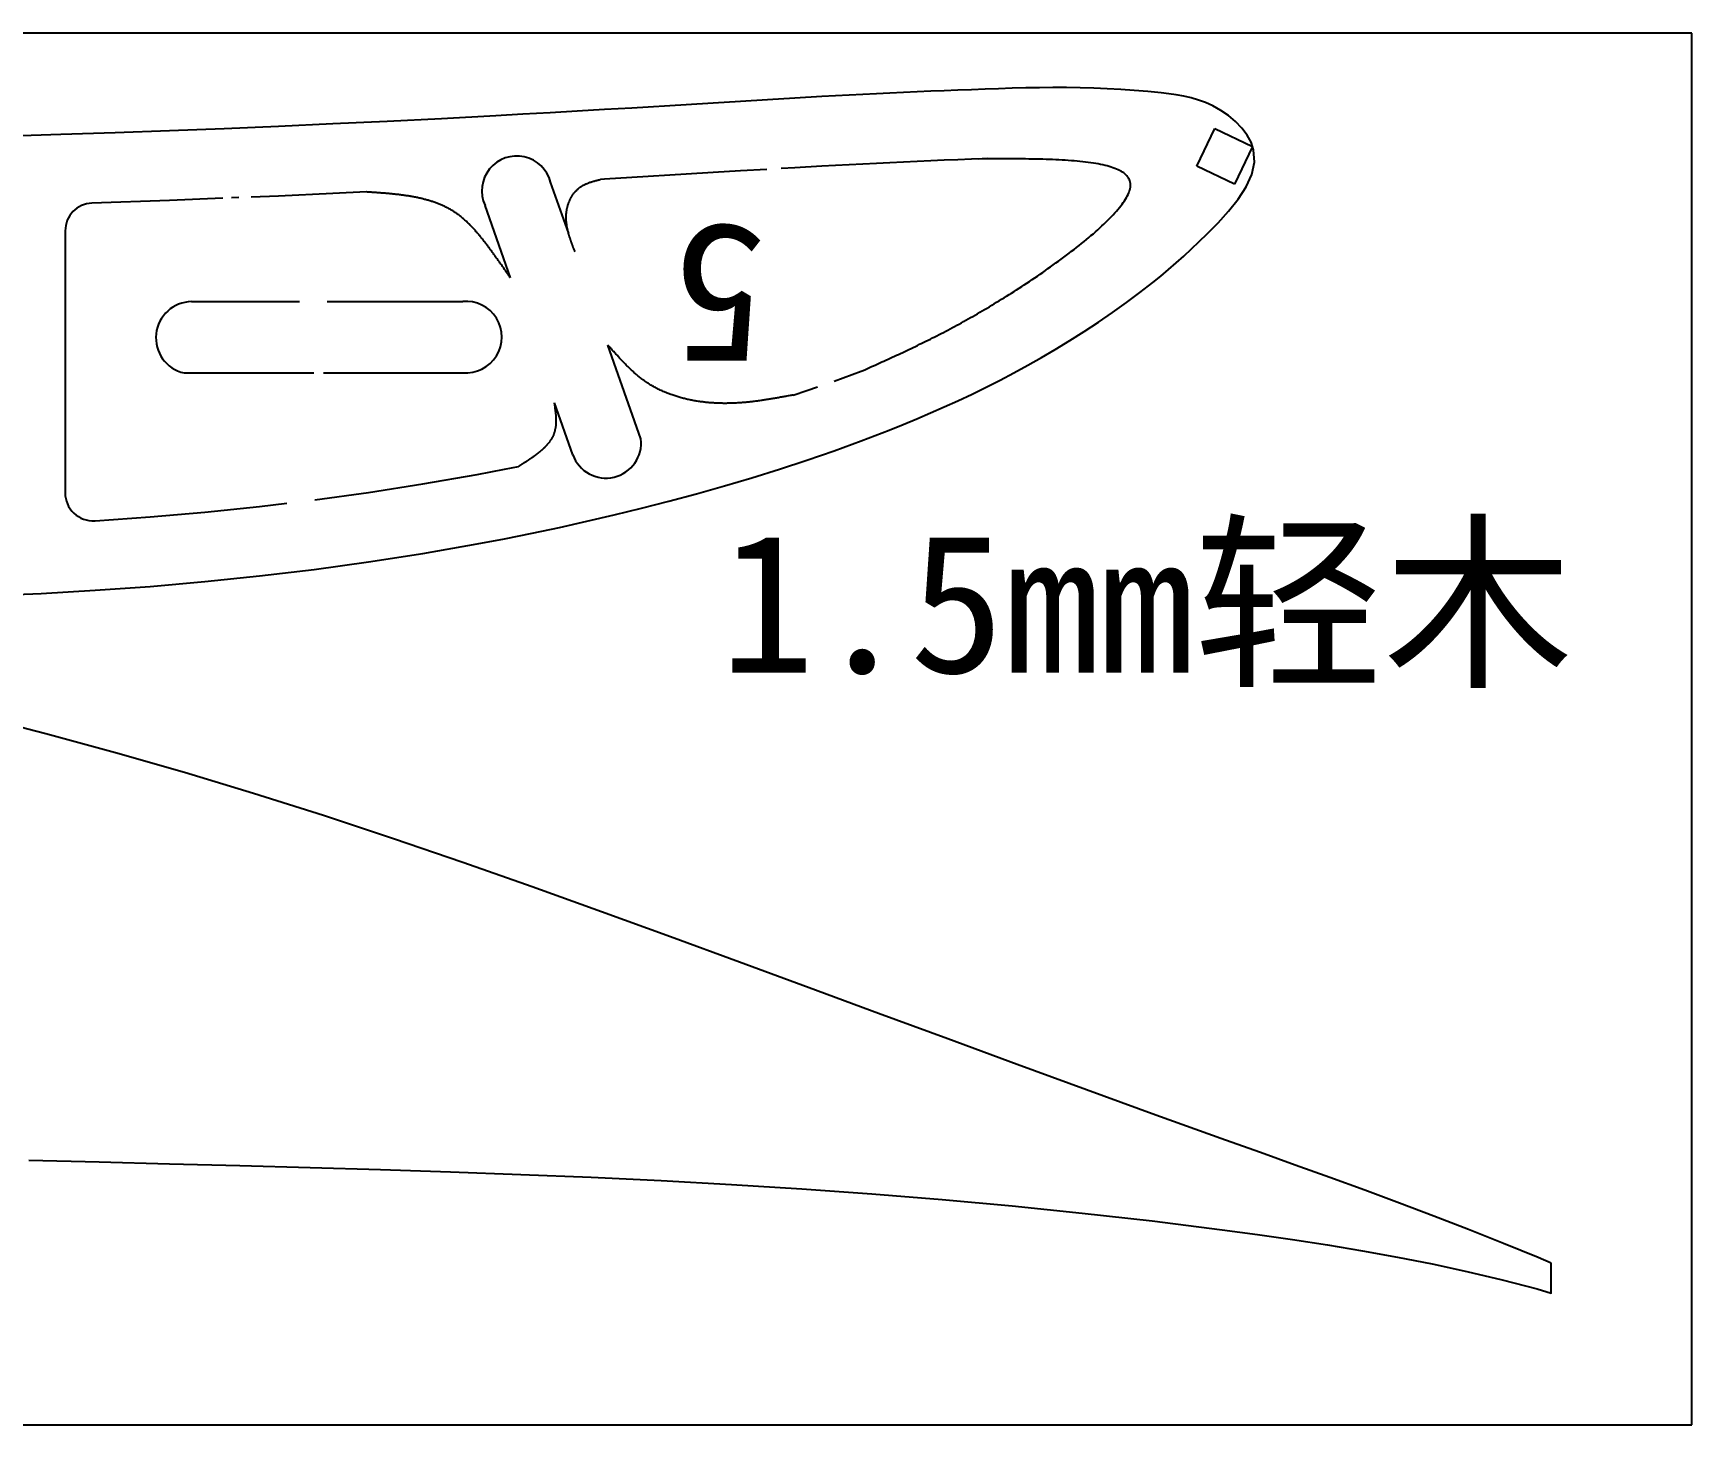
# Model space of a CAD drawing. Header units: millimetres. Extents: x -11497 to 404, y -3854 to 414.
# Drawn here: x -1597 to -1477.8, y -127 to -27 of the extents above; entities that cross this region are included whole.
import ezdxf

# ---------------------------------------------------------------- set-up
doc = ezdxf.new("R2010")
doc.units = ezdxf.units.MM
doc.layers.add('7', color=1, linetype='Continuous')
doc.styles.get("Standard").update_dxf_attribs({"font": 'arial.ttf'})
doc.styles.add('样式_4', font='txt', dxfattribs={"height": 10})

msp = doc.modelspace()

# ---------------------------------------------------------------- linework, layer by layer
at = {"color": 7}
for p, q in [((-1477.7821, -26.9943), (-2477.752, -26.9943)), ((-1477.7821, -126.9943), (-1477.7821, -26.9943)), ((-1513.3489, -36.5509), (-1512.054, -33.8447)), ((-1512.054, -33.8447), (-1509.3478, -35.1396)), ((-1509.3478, -35.1396), (-1510.6427, -37.8458)), ((-1510.6427, -37.8458), (-1513.3489, -36.5509)), ((-1558.4824, -41.4009), (-1559.7813, -37.7121)), ((-1562.6626, -44.5695), (-1564.493, -39.3712)), ((-1585.5735, -46.2869), (-1577.8193, -46.2813)), ((-1575.8355, -46.2798), (-1566.0975, -46.2727)), ((-1553.2931, -56.1382), (-1555.6615, -49.412)), ((-1586.1172, -51.4075), (-1576.7913, -51.4007)), ((-1576.1055, -51.4002), (-1566.0937, -51.3929)), ((-1558.1822, -57.2936), (-1559.5018, -53.5461)), ((-2477.7821, -126.9943), (-1477.7821, -126.9943))]:
    msp.add_line(p, q, dxfattribs=at)
for points in [[(-1537.4634, -51.2885, 0), (-1537.3134, -51.2225, 0), (-1537.1634, -51.1555, 0), (-1537.0134, -51.0895, 0), (-1536.8734, -51.0225, 0), (-1536.7234, -50.9565, 0), (-1536.5734, -50.8895, 0), (-1536.4234, -50.8225, 0), (-1536.2734, -50.7555, 0), (-1536.1334, -50.6885, 0), (-1535.9834, -50.6215, 0), (-1535.8334, -50.5535, 0), (-1535.6834, -50.4855, 0), (-1535.5334, -50.4175, 0), (-1535.3834, -50.3495, 0), (-1535.2334, -50.2815, 0), (-1535.0834, -50.2125, 0), (-1534.9334, -50.1425, 0), (-1534.7834, -50.0735, 0), (-1534.6334, -50.0035, 0), (-1534.4834, -49.9325, 0), (-1534.3334, -49.8615, 0), (-1534.1834, -49.7905, 0), (-1534.0334, -49.7185, 0), (-1533.8834, -49.6465, 0), (-1533.7334, -49.5745, 0), (-1533.5734, -49.5005, 0), (-1533.4234, -49.4275, 0), (-1533.2734, -49.3525, 0), (-1533.1134, -49.2775, 0), (-1532.9634, -49.2025, 0), (-1532.8134, -49.1255, 0), (-1532.6534, -49.0495, 0), (-1532.4934, -48.9715, 0), (-1532.3434, -48.8935, 0), (-1532.1834, -48.8145, 0), (-1532.0334, -48.7345, 0), (-1531.8734, -48.6545, 0), (-1531.7134, -48.5735, 0), (-1531.5534, -48.4915, 0), (-1531.3934, -48.4085, 0), (-1531.2334, -48.3245, 0), (-1531.0734, -48.2395, 0), (-1530.9134, -48.1545, 0), (-1530.7534, -48.0685, 0), (-1530.5934, -47.9805, 0), (-1530.4334, -47.8925, 0), (-1530.2634, -47.8035, 0), (-1530.1034, -47.7135, 0), (-1529.9434, -47.6225, 0), (-1529.7734, -47.5295, 0), (-1529.6134, -47.4365, 0), (-1529.4434, -47.3425, 0), (-1529.2734, -47.2465, 0), (-1529.1034, -47.1505, 0), (-1528.9334, -47.0525, 0), (-1528.7634, -46.9535, 0), (-1528.5934, -46.8535, 0), (-1528.4234, -46.7525, 0), (-1528.2534, -46.6495, 0), (-1528.0834, -46.5465, 0), (-1527.9034, -46.4415, 0), (-1527.7334, -46.3345, 0), (-1527.5534, -46.2275, 0), (-1527.3834, -46.1185, 0), (-1527.2034, -46.0085, 0), (-1527.0234, -45.8965, 0), (-1526.8434, -45.7835, 0), (-1526.6634, -45.6695, 0), (-1526.4834, -45.5535, 0), (-1526.3034, -45.4365, 0), (-1526.1134, -45.3175, 0), (-1525.9334, -45.1965, 0), (-1525.7534, -45.0755, 0), (-1525.5634, -44.9515, 0), (-1525.3734, -44.8265, 0), (-1525.1834, -44.7005, 0), (-1524.9934, -44.5725, 0), (-1524.8034, -44.4435, 0), (-1524.6134, -44.3125, 0), (-1524.4234, -44.1805, 0), (-1524.2334, -44.0475, 0), (-1524.0434, -43.9135, 0), (-1523.8534, -43.7775, 0), (-1523.6634, -43.6415, 0), (-1523.4734, -43.5045, 0), (-1523.2834, -43.3665, 0), (-1523.0934, -43.2285, 0), (-1522.9034, -43.0895, 0), (-1522.7134, -42.9495, 0), (-1522.5334, -42.8095, 0), (-1522.3534, -42.6695, 0), (-1522.1634, -42.5285, 0), (-1521.9834, -42.3875, 0), (-1521.8034, -42.2465, 0), (-1521.6334, -42.1065, 0), (-1521.4534, -41.9655, 0), (-1521.2834, -41.8245, 0), (-1521.1134, -41.6835, 0), (-1520.9534, -41.5435, 0), (-1520.7834, -41.4035, 0), (-1520.6234, -41.2645, 0), (-1520.4734, -41.1255, 0), (-1520.3134, -40.9875, 0), (-1520.1634, -40.8495, 0), (-1520.0234, -40.7125, 0), (-1519.8834, -40.5765, 0), (-1519.7434, -40.4415, 0), (-1519.6134, -40.3085, 0), (-1519.4834, -40.1755, 0), (-1519.3534, -40.0435, 0), (-1519.2334, -39.9135, 0), (-1519.1234, -39.7845, 0), (-1519.0134, -39.6565, 0), (-1518.9134, -39.5305, 0), (-1518.8134, -39.4065, 0), (-1518.7234, -39.2835, 0), (-1518.6334, -39.1625, 0), (-1518.5534, -39.0435, 0), (-1518.4834, -38.9265, 0), (-1518.4134, -38.8115, 0), (-1518.3534, -38.6985, 0), (-1518.2934, -38.5875, 0), (-1518.2434, -38.4785, 0), (-1518.2034, -38.3725, 0), (-1518.1734, -38.2685, 0), (-1518.1434, -38.1675, 0), (-1518.1234, -38.0685, 0), (-1518.1134, -37.9725, 0), (-1518.1134, -37.8785, 0), (-1518.1234, -37.7885, 0), (-1518.1334, -37.7005, 0), (-1518.1534, -37.6165, 0), (-1518.1834, -37.5345, 0), (-1518.2234, -37.4555, 0), (-1518.2634, -37.3785, 0), (-1518.3234, -37.3055, 0), (-1518.3834, -37.2345, 0), (-1518.4434, -37.1665, 0), (-1518.5234, -37.1005, 0), (-1518.6034, -37.0375, 0), (-1518.6934, -36.9765, 0), (-1518.7934, -36.9185, 0), (-1518.8934, -36.8625, 0), (-1519.0034, -36.8095, 0), (-1519.1234, -36.7585, 0), (-1519.2434, -36.7095, 0), (-1519.3734, -36.6625, 0), (-1519.5034, -36.6185, 0), (-1519.6434, -36.5755, 0), (-1519.7934, -36.5355, 0), (-1519.9434, -36.4965, 0), (-1520.1034, -36.4605, 0), (-1520.2634, -36.4255, 0), (-1520.4334, -36.3925, 0), (-1520.6034, -36.3615, 0), (-1520.7834, -36.3325, 0), (-1520.9634, -36.3045, 0), (-1521.1534, -36.2795, 0), (-1521.3434, -36.2545, 0), (-1521.5434, -36.2325, 0), (-1521.7434, -36.2115, 0), (-1521.9434, -36.1915, 0), (-1522.1534, -36.1725, 0), (-1522.3634, -36.1565, 0), (-1522.5834, -36.1405, 0), (-1522.8034, -36.1265, 0), (-1523.0234, -36.1125, 0), (-1523.2534, -36.1005, 0), (-1523.4834, -36.0905, 0), (-1523.7134, -36.0805, 0), (-1523.9434, -36.0715, 0), (-1524.1834, -36.0635, 0), (-1524.4234, -36.0565, 0), (-1524.6734, -36.0505, 0), (-1524.9134, -36.0455, 0), (-1525.1634, -36.0415, 0), (-1525.4134, -36.0375, 0), (-1525.6634, -36.0345, 0), (-1525.9234, -36.0325, 0), (-1526.1734, -36.0305, 0), (-1526.4334, -36.0295, 0), (-1526.6934, -36.0285, 0), (-1526.9534, -36.0285, 0), (-1527.2134, -36.0285, 0), (-1527.4734, -36.0285, 0), (-1527.7334, -36.0295, 0), (-1527.9934, -36.0305, 0), (-1528.2634, -36.0315, 0), (-1528.5234, -36.0335, 0), (-1528.7834, -36.0345, 0), (-1529.0534, -36.0365, 0)], [(-1558.0234, -42.7105, 0), (-1558.0334, -42.6765, 0), (-1558.0434, -42.6435, 0), (-1558.0634, -42.6105, 0), (-1558.0734, -42.5775, 0), (-1558.0834, -42.5445, 0), (-1558.1034, -42.5105, 0), (-1558.1134, -42.4775, 0), (-1558.1234, -42.4445, 0), (-1558.1334, -42.4115, 0), (-1558.1534, -42.3785, 0), (-1558.1634, -42.3445, 0), (-1558.1734, -42.3115, 0), (-1558.1834, -42.2785, 0), (-1558.2034, -42.2455, 0), (-1558.2134, -42.2125, 0), (-1558.2234, -42.1785, 0), (-1558.2334, -42.1455, 0), (-1558.2534, -42.1125, 0), (-1558.2634, -42.0795, 0), (-1558.2734, -42.0455, 0), (-1558.2834, -42.0125, 0), (-1558.2934, -41.9795, 0), (-1558.3134, -41.9465, 0), (-1558.3234, -41.9125, 0), (-1558.3334, -41.8795, 0), (-1558.3434, -41.8465, 0), (-1558.3534, -41.8135, 0), (-1558.3634, -41.7795, 0), (-1558.3734, -41.7465, 0), (-1558.3834, -41.7135, 0), (-1558.4034, -41.6795, 0), (-1558.4134, -41.6465, 0), (-1558.4234, -41.6135, 0), (-1558.4334, -41.5795, 0), (-1558.4434, -41.5465, 0), (-1558.4534, -41.5135, 0), (-1558.4634, -41.4795, 0), (-1558.4734, -41.4465, 0), (-1558.4834, -41.4135, 0), (-1558.4834, -41.3795, 0), (-1558.4934, -41.3465, 0), (-1558.5034, -41.3125, 0), (-1558.5134, -41.2795, 0), (-1558.5234, -41.2465, 0), (-1558.5334, -41.2125, 0), (-1558.5434, -41.1795, 0), (-1558.5434, -41.1455, 0), (-1558.5534, -41.1125, 0), (-1558.5634, -41.0785, 0), (-1558.5734, -41.0455, 0), (-1558.5734, -41.0115, 0), (-1558.5834, -40.9785, 0), (-1558.5934, -40.9445, 0), (-1558.5934, -40.9105, 0), (-1558.6034, -40.8775, 0), (-1558.6034, -40.8435, 0), (-1558.6134, -40.8105, 0), (-1558.6134, -40.7765, 0), (-1558.6234, -40.7425, 0), (-1558.6234, -40.7095, 0), (-1558.6334, -40.6755, 0), (-1558.6334, -40.6415, 0), (-1558.6434, -40.6085, 0), (-1558.6434, -40.5745, 0), (-1558.6434, -40.5405, 0), (-1558.6534, -40.5075, 0), (-1558.6534, -40.4735, 0), (-1558.6534, -40.4395, 0), (-1558.6534, -40.4055, 0), (-1558.6534, -40.3715, 0), (-1558.6534, -40.3385, 0), (-1558.6634, -40.3045, 0), (-1558.6634, -40.2705, 0), (-1558.6634, -40.2365, 0), (-1558.6634, -40.2025, 0), (-1558.6634, -40.1685, 0), (-1558.6534, -40.1345, 0), (-1558.6534, -40.1005, 0), (-1558.6534, -40.0665, 0), (-1558.6534, -40.0325, 0), (-1558.6534, -39.9985, 0), (-1558.6534, -39.9645, 0), (-1558.6434, -39.9305, 0), (-1558.6434, -39.8965, 0), (-1558.6334, -39.8625, 0), (-1558.6334, -39.8285, 0), (-1558.6334, -39.7945, 0), (-1558.6234, -39.7595, 0), (-1558.6134, -39.7255, 0), (-1558.6134, -39.6915, 0), (-1558.6034, -39.6575, 0), (-1558.6034, -39.6235, 0), (-1558.5934, -39.5885, 0), (-1558.5834, -39.5545, 0), (-1558.5734, -39.5205, 0), (-1558.5634, -39.4865, 0), (-1558.5634, -39.4525, 0), (-1558.5534, -39.4185, 0), (-1558.5434, -39.3845, 0), (-1558.5334, -39.3505, 0), (-1558.5234, -39.3165, 0), (-1558.5134, -39.2825, 0), (-1558.4934, -39.2485, 0), (-1558.4834, -39.2155, 0), (-1558.4734, -39.1825, 0), (-1558.4634, -39.1485, 0), (-1558.4434, -39.1155, 0), (-1558.4334, -39.0825, 0), (-1558.4234, -39.0505, 0), (-1558.4034, -39.0175, 0), (-1558.3934, -38.9855, 0), (-1558.3734, -38.9535, 0), (-1558.3634, -38.9215, 0), (-1558.3434, -38.8895, 0), (-1558.3334, -38.8575, 0), (-1558.3134, -38.8265, 0), (-1558.2934, -38.7955, 0), (-1558.2834, -38.7645, 0), (-1558.2634, -38.7345, 0), (-1558.2434, -38.7045, 0), (-1558.2234, -38.6745, 0), (-1558.2034, -38.6445, 0), (-1558.1934, -38.6155, 0), (-1558.1734, -38.5865, 0), (-1558.1534, -38.5575, 0), (-1558.1334, -38.5295, 0), (-1558.1134, -38.5015, 0), (-1558.0934, -38.4735, 0), (-1558.0634, -38.4465, 0), (-1558.0434, -38.4195, 0), (-1558.0234, -38.3935, 0), (-1558.0034, -38.3675, 0), (-1557.9834, -38.3415, 0), (-1557.9534, -38.3165, 0), (-1557.9334, -38.2915, 0), (-1557.9034, -38.2675, 0), (-1557.8834, -38.2435, 0), (-1557.8634, -38.2205, 0), (-1557.8334, -38.1975, 0), (-1557.8134, -38.1755, 0), (-1557.7834, -38.1535, 0), (-1557.7534, -38.1315, 0), (-1557.7334, -38.1105, 0), (-1557.7034, -38.0905, 0), (-1557.6834, -38.0705, 0), (-1557.6534, -38.0515, 0), (-1557.6234, -38.0325, 0), (-1557.5934, -38.0135, 0), (-1557.5634, -37.9955, 0), (-1557.5434, -37.9785, 0), (-1557.5134, -37.9605, 0), (-1557.4834, -37.9445, 0), (-1557.4534, -37.9275, 0), (-1557.4234, -37.9115, 0), (-1557.3934, -37.8965, 0), (-1557.3634, -37.8805, 0), (-1557.3334, -37.8665, 0), (-1557.3034, -37.8515, 0), (-1557.2734, -37.8375, 0), (-1557.2434, -37.8235, 0), (-1557.2034, -37.8105, 0), (-1557.1734, -37.7975, 0), (-1557.1434, -37.7845, 0), (-1557.1134, -37.7715, 0), (-1557.0834, -37.7595, 0), (-1557.0534, -37.7475, 0), (-1557.0134, -37.7355, 0), (-1556.9834, -37.7245, 0), (-1556.9534, -37.7125, 0), (-1556.9134, -37.7015, 0), (-1556.8834, -37.6905, 0), (-1556.8534, -37.6805, 0), (-1556.8234, -37.6695, 0), (-1556.7834, -37.6595, 0), (-1556.7534, -37.6495, 0), (-1556.7134, -37.6395, 0), (-1556.6834, -37.6305, 0), (-1556.6534, -37.6205, 0), (-1556.6134, -37.6115, 0), (-1556.5834, -37.6015, 0), (-1556.5434, -37.5925, 0), (-1556.5134, -37.5835, 0), (-1556.4834, -37.5745, 0), (-1556.4434, -37.5655, 0), (-1556.4134, -37.5565, 0), (-1556.3734, -37.5475, 0), (-1556.3434, -37.5395, 0), (-1556.3034, -37.5305, 0), (-1556.2734, -37.5215, 0), (-1556.2334, -37.5135, 0), (-1556.2034, -37.5045, 0)], [(-1562.6634, -44.5695, 0), (-1562.7034, -44.5155, 0), (-1562.7434, -44.4615, 0), (-1562.7734, -44.4075, 0), (-1562.8134, -44.3535, 0), (-1562.8534, -44.2995, 0), (-1562.8934, -44.2455, 0), (-1562.9334, -44.1915, 0), (-1562.9634, -44.1375, 0), (-1563.0034, -44.0835, 0), (-1563.0434, -44.0295, 0), (-1563.0834, -43.9755, 0), (-1563.1234, -43.9215, 0), (-1563.1534, -43.8675, 0), (-1563.1934, -43.8135, 0), (-1563.2334, -43.7595, 0), (-1563.2734, -43.7055, 0), (-1563.3134, -43.6515, 0), (-1563.3534, -43.5965, 0), (-1563.3834, -43.5425, 0), (-1563.4234, -43.4885, 0), (-1563.4634, -43.4345, 0), (-1563.5034, -43.3805, 0), (-1563.5434, -43.3265, 0), (-1563.5834, -43.2715, 0), (-1563.6234, -43.2175, 0), (-1563.6634, -43.1635, 0), (-1563.7034, -43.1095, 0), (-1563.7334, -43.0545, 0), (-1563.7734, -43.0005, 0), (-1563.8134, -42.9465, 0), (-1563.8534, -42.8915, 0), (-1563.8934, -42.8375, 0), (-1563.9334, -42.7825, 0), (-1563.9734, -42.7285, 0), (-1564.0134, -42.6735, 0), (-1564.0534, -42.6195, 0), (-1564.0934, -42.5645, 0), (-1564.1334, -42.5105, 0), (-1564.1734, -42.4555, 0), (-1564.2134, -42.4015, 0), (-1564.2534, -42.3475, 0), (-1564.2934, -42.2925, 0), (-1564.3334, -42.2385, 0), (-1564.3734, -42.1845, 0), (-1564.4134, -42.1305, 0), (-1564.4634, -42.0755, 0), (-1564.5034, -42.0225, 0), (-1564.5434, -41.9685, 0), (-1564.5834, -41.9145, 0), (-1564.6234, -41.8615, 0), (-1564.6634, -41.8075, 0), (-1564.7134, -41.7545, 0), (-1564.7534, -41.7015, 0), (-1564.7934, -41.6485, 0), (-1564.8334, -41.5965, 0), (-1564.8834, -41.5435, 0), (-1564.9234, -41.4915, 0), (-1564.9634, -41.4395, 0), (-1565.0134, -41.3885, 0), (-1565.0534, -41.3375, 0), (-1565.0934, -41.2855, 0), (-1565.1434, -41.2355, 0), (-1565.1834, -41.1845, 0), (-1565.2334, -41.1345, 0), (-1565.2734, -41.0845, 0), (-1565.3234, -41.0355, 0), (-1565.3634, -40.9865, 0), (-1565.4134, -40.9375, 0), (-1565.4634, -40.8885, 0), (-1565.5034, -40.8405, 0), (-1565.5534, -40.7935, 0), (-1565.5934, -40.7465, 0), (-1565.6434, -40.6995, 0), (-1565.6934, -40.6535, 0), (-1565.7434, -40.6075, 0), (-1565.7834, -40.5615, 0), (-1565.8334, -40.5165, 0), (-1565.8834, -40.4725, 0), (-1565.9334, -40.4285, 0), (-1565.9834, -40.3845, 0), (-1566.0334, -40.3415, 0), (-1566.0834, -40.2995, 0), (-1566.1334, -40.2575, 0), (-1566.1834, -40.2165, 0), (-1566.2334, -40.1755, 0), (-1566.2834, -40.1355, 0), (-1566.3334, -40.0955, 0), (-1566.3834, -40.0565, 0), (-1566.4334, -40.0185, 0), (-1566.4934, -39.9805, 0), (-1566.5434, -39.9435, 0), (-1566.5934, -39.9075, 0), (-1566.6434, -39.8715, 0), (-1566.7034, -39.8365, 0), (-1566.7534, -39.8015, 0), (-1566.8134, -39.7675, 0), (-1566.8634, -39.7345, 0), (-1566.9234, -39.7015, 0), (-1566.9734, -39.6695, 0), (-1567.0334, -39.6375, 0), (-1567.0834, -39.6065, 0), (-1567.1434, -39.5765, 0), (-1567.2034, -39.5465, 0), (-1567.2534, -39.5175, 0), (-1567.3134, -39.4885, 0), (-1567.3734, -39.4605, 0), (-1567.4334, -39.4335, 0), (-1567.4934, -39.4055, 0), (-1567.5434, -39.3795, 0), (-1567.6034, -39.3535, 0), (-1567.6634, -39.3275, 0), (-1567.7234, -39.3035, 0), (-1567.7834, -39.2785, 0), (-1567.8434, -39.2545, 0), (-1567.9034, -39.2315, 0), (-1567.9634, -39.2085, 0), (-1568.0234, -39.1855, 0), (-1568.0834, -39.1635, 0), (-1568.1434, -39.1425, 0), (-1568.2134, -39.1205, 0), (-1568.2734, -39.1005, 0), (-1568.3334, -39.0805, 0), (-1568.3934, -39.0605, 0), (-1568.4534, -39.0415, 0), (-1568.5234, -39.0225, 0), (-1568.5834, -39.0035, 0), (-1568.6434, -38.9855, 0), (-1568.7134, -38.9685, 0), (-1568.7734, -38.9505, 0), (-1568.8434, -38.9345, 0), (-1568.9034, -38.9175, 0), (-1568.9634, -38.9015, 0), (-1569.0334, -38.8855, 0), (-1569.0934, -38.8705, 0), (-1569.1634, -38.8555, 0), (-1569.2234, -38.8415, 0), (-1569.2934, -38.8265, 0), (-1569.3534, -38.8135, 0), (-1569.4234, -38.7995, 0), (-1569.4934, -38.7865, 0), (-1569.5534, -38.7735, 0), (-1569.6234, -38.7605, 0), (-1569.6834, -38.7485, 0), (-1569.7534, -38.7365, 0), (-1569.8234, -38.7255, 0), (-1569.8834, -38.7135, 0), (-1569.9534, -38.7025, 0), (-1570.0234, -38.6925, 0), (-1570.0934, -38.6815, 0), (-1570.1534, -38.6715, 0), (-1570.2234, -38.6615, 0), (-1570.2934, -38.6515, 0), (-1570.3634, -38.6425, 0), (-1570.4334, -38.6335, 0), (-1570.4934, -38.6245, 0), (-1570.5634, -38.6155, 0), (-1570.6334, -38.6065, 0), (-1570.7034, -38.5985, 0), (-1570.7734, -38.5905, 0), (-1570.8434, -38.5825, 0), (-1570.9134, -38.5755, 0), (-1570.9834, -38.5675, 0), (-1571.0434, -38.5605, 0), (-1571.1134, -38.5535, 0), (-1571.1834, -38.5465, 0), (-1571.2534, -38.5395, 0), (-1571.3234, -38.5325, 0), (-1571.3934, -38.5265, 0), (-1571.4634, -38.5205, 0), (-1571.5334, -38.5135, 0), (-1571.6034, -38.5075, 0), (-1571.6734, -38.5025, 0), (-1571.7434, -38.4965, 0), (-1571.8134, -38.4905, 0), (-1571.8834, -38.4855, 0), (-1571.9534, -38.4795, 0), (-1572.0234, -38.4745, 0), (-1572.0934, -38.4685, 0), (-1572.1634, -38.4635, 0), (-1572.2334, -38.4585, 0), (-1572.3034, -38.4535, 0), (-1572.3734, -38.4485, 0), (-1572.4434, -38.4435, 0), (-1572.5234, -38.4385, 0), (-1572.5934, -38.4345, 0), (-1572.6634, -38.4295, 0), (-1572.7334, -38.4245, 0), (-1572.8034, -38.4195, 0), (-1572.8734, -38.4155, 0), (-1572.9434, -38.4105, 0), (-1573.0134, -38.4055, 0)], [(-1542.3534, -52.9955, 0), (-1542.4234, -53.0095, 0), (-1542.5034, -53.0235, 0), (-1542.5734, -53.0375, 0), (-1542.6534, -53.0515, 0), (-1542.7234, -53.0655, 0), (-1542.8034, -53.0795, 0), (-1542.8734, -53.0925, 0), (-1542.9534, -53.1065, 0), (-1543.0234, -53.1205, 0), (-1543.1034, -53.1345, 0), (-1543.1734, -53.1475, 0), (-1543.2534, -53.1615, 0), (-1543.3334, -53.1745, 0), (-1543.4034, -53.1875, 0), (-1543.4834, -53.2015, 0), (-1543.5534, -53.2145, 0), (-1543.6334, -53.2275, 0), (-1543.7034, -53.2405, 0), (-1543.7834, -53.2535, 0), (-1543.8534, -53.2655, 0), (-1543.9334, -53.2785, 0), (-1544.0034, -53.2905, 0), (-1544.0834, -53.3025, 0), (-1544.1534, -53.3155, 0), (-1544.2334, -53.3265, 0), (-1544.3134, -53.3385, 0), (-1544.3834, -53.3505, 0), (-1544.4634, -53.3615, 0), (-1544.5334, -53.3725, 0), (-1544.6134, -53.3835, 0), (-1544.6834, -53.3945, 0), (-1544.7634, -53.4055, 0), (-1544.8434, -53.4155, 0), (-1544.9134, -53.4255, 0), (-1544.9934, -53.4355, 0), (-1545.0634, -53.4455, 0), (-1545.1434, -53.4555, 0), (-1545.2234, -53.4645, 0), (-1545.2934, -53.4735, 0), (-1545.3734, -53.4815, 0), (-1545.4434, -53.4905, 0), (-1545.5234, -53.4985, 0), (-1545.6034, -53.5065, 0), (-1545.6734, -53.5135, 0), (-1545.7534, -53.5215, 0), (-1545.8334, -53.5285, 0), (-1545.9034, -53.5345, 0), (-1545.9834, -53.5415, 0), (-1546.0634, -53.5475, 0), (-1546.1334, -53.5525, 0), (-1546.2134, -53.5585, 0), (-1546.2934, -53.5635, 0), (-1546.3634, -53.5675, 0), (-1546.4434, -53.5725, 0), (-1546.5234, -53.5765, 0), (-1546.5934, -53.5795, 0), (-1546.6734, -53.5825, 0), (-1546.7534, -53.5855, 0), (-1546.8334, -53.5885, 0), (-1546.9034, -53.5905, 0), (-1546.9834, -53.5915, 0), (-1547.0634, -53.5925, 0), (-1547.1434, -53.5935, 0), (-1547.2134, -53.5945, 0), (-1547.2934, -53.5935, 0), (-1547.3734, -53.5935, 0), (-1547.4534, -53.5925, 0), (-1547.5234, -53.5915, 0), (-1547.6034, -53.5895, 0), (-1547.6834, -53.5865, 0), (-1547.7634, -53.5845, 0), (-1547.8434, -53.5805, 0), (-1547.9134, -53.5775, 0), (-1547.9934, -53.5735, 0), (-1548.0734, -53.5685, 0), (-1548.1534, -53.5635, 0), (-1548.2334, -53.5575, 0), (-1548.3134, -53.5515, 0), (-1548.3834, -53.5455, 0), (-1548.4634, -53.5385, 0), (-1548.5434, -53.5305, 0), (-1548.6234, -53.5225, 0), (-1548.7034, -53.5145, 0), (-1548.7734, -53.5055, 0), (-1548.8534, -53.4955, 0), (-1548.9334, -53.4855, 0), (-1549.0134, -53.4755, 0), (-1549.0934, -53.4645, 0), (-1549.1634, -53.4525, 0), (-1549.2434, -53.4405, 0), (-1549.3234, -53.4285, 0), (-1549.4034, -53.4155, 0), (-1549.4734, -53.4015, 0), (-1549.5534, -53.3875, 0), (-1549.6334, -53.3725, 0), (-1549.7034, -53.3575, 0), (-1549.7834, -53.3425, 0), (-1549.8634, -53.3255, 0), (-1549.9334, -53.3095, 0), (-1550.0134, -53.2915, 0), (-1550.0934, -53.2735, 0), (-1550.1634, -53.2555, 0), (-1550.2434, -53.2365, 0), (-1550.3134, -53.2165, 0), (-1550.3934, -53.1965, 0), (-1550.4634, -53.1765, 0), (-1550.5434, -53.1545, 0), (-1550.6134, -53.1325, 0), (-1550.6934, -53.1105, 0), (-1550.7634, -53.0875, 0), (-1550.8334, -53.0635, 0), (-1550.9134, -53.0395, 0), (-1550.9834, -53.0155, 0), (-1551.0534, -52.9895, 0), (-1551.1334, -52.9635, 0), (-1551.2034, -52.9375, 0), (-1551.2734, -52.9105, 0), (-1551.3434, -52.8825, 0), (-1551.4134, -52.8545, 0), (-1551.4934, -52.8255, 0), (-1551.5634, -52.7955, 0), (-1551.6334, -52.7655, 0), (-1551.7034, -52.7345, 0), (-1551.7734, -52.7035, 0), (-1551.8434, -52.6715, 0), (-1551.9134, -52.6385, 0), (-1551.9734, -52.6055, 0), (-1552.0434, -52.5715, 0), (-1552.1134, -52.5365, 0), (-1552.1834, -52.5015, 0), (-1552.2434, -52.4655, 0), (-1552.3134, -52.4295, 0), (-1552.3834, -52.3915, 0), (-1552.4434, -52.3545, 0), (-1552.5134, -52.3155, 0), (-1552.5734, -52.2765, 0), (-1552.6434, -52.2365, 0), (-1552.7034, -52.1965, 0), (-1552.7734, -52.1555, 0), (-1552.8334, -52.1135, 0), (-1552.8934, -52.0705, 0), (-1552.9534, -52.0275, 0), (-1553.0234, -51.9845, 0), (-1553.0834, -51.9395, 0), (-1553.1434, -51.8955, 0), (-1553.2034, -51.8495, 0), (-1553.2634, -51.8035, 0), (-1553.3234, -51.7575, 0), (-1553.3834, -51.7095, 0), (-1553.4434, -51.6625, 0), (-1553.5034, -51.6145, 0), (-1553.5634, -51.5655, 0), (-1553.6134, -51.5165, 0), (-1553.6734, -51.4665, 0), (-1553.7334, -51.4165, 0), (-1553.7934, -51.3665, 0), (-1553.8434, -51.3155, 0), (-1553.9034, -51.2645, 0), (-1553.9634, -51.2125, 0), (-1554.0134, -51.1605, 0), (-1554.0734, -51.1075, 0), (-1554.1234, -51.0545, 0), (-1554.1834, -51.0015, 0), (-1554.2334, -50.9475, 0), (-1554.2934, -50.8935, 0), (-1554.3434, -50.8395, 0), (-1554.4034, -50.7845, 0), (-1554.4534, -50.7295, 0), (-1554.5034, -50.6745, 0), (-1554.5634, -50.6185, 0), (-1554.6134, -50.5635, 0), (-1554.6734, -50.5075, 0), (-1554.7234, -50.4505, 0), (-1554.7734, -50.3945, 0), (-1554.8234, -50.3375, 0), (-1554.8834, -50.2805, 0), (-1554.9334, -50.2235, 0), (-1554.9834, -50.1665, 0), (-1555.0334, -50.1095, 0), (-1555.0934, -50.0515, 0), (-1555.1434, -49.9935, 0), (-1555.1934, -49.9365, 0), (-1555.2434, -49.8785, 0), (-1555.3034, -49.8205, 0), (-1555.3534, -49.7615, 0), (-1555.4034, -49.7035, 0), (-1555.4534, -49.6455, 0), (-1555.5034, -49.5875, 0), (-1555.5534, -49.5285, 0), (-1555.6134, -49.4705, 0), (-1555.6634, -49.4125, 0)], [(-1562.0934, -58.1235, 0), (-1562.0734, -58.1075, 0), (-1562.0434, -58.0915, 0), (-1562.0234, -58.0755, 0), (-1561.9934, -58.0605, 0), (-1561.9734, -58.0445, 0), (-1561.9434, -58.0285, 0), (-1561.9234, -58.0125, 0), (-1561.8934, -57.9965, 0), (-1561.8734, -57.9805, 0), (-1561.8434, -57.9655, 0), (-1561.8234, -57.9495, 0), (-1561.7934, -57.9335, 0), (-1561.7734, -57.9175, 0), (-1561.7434, -57.9015, 0), (-1561.7234, -57.8855, 0), (-1561.6934, -57.8695, 0), (-1561.6734, -57.8535, 0), (-1561.6434, -57.8375, 0), (-1561.6234, -57.8215, 0), (-1561.5934, -57.8055, 0), (-1561.5734, -57.7885, 0), (-1561.5434, -57.7725, 0), (-1561.5234, -57.7565, 0), (-1561.4934, -57.7405, 0), (-1561.4734, -57.7235, 0), (-1561.4434, -57.7075, 0), (-1561.4234, -57.6905, 0), (-1561.3934, -57.6745, 0), (-1561.3734, -57.6575, 0), (-1561.3434, -57.6415, 0), (-1561.3234, -57.6245, 0), (-1561.2934, -57.6075, 0), (-1561.2734, -57.5905, 0), (-1561.2434, -57.5735, 0), (-1561.2234, -57.5565, 0), (-1561.1934, -57.5395, 0), (-1561.1734, -57.5225, 0), (-1561.1434, -57.5055, 0), (-1561.1234, -57.4885, 0), (-1561.0934, -57.4705, 0), (-1561.0734, -57.4535, 0), (-1561.0434, -57.4355, 0), (-1561.0234, -57.4185, 0), (-1560.9934, -57.4005, 0), (-1560.9734, -57.3825, 0), (-1560.9434, -57.3645, 0), (-1560.9234, -57.3465, 0), (-1560.8934, -57.3285, 0), (-1560.8734, -57.3105, 0), (-1560.8534, -57.2925, 0), (-1560.8234, -57.2745, 0), (-1560.8034, -57.2555, 0), (-1560.7734, -57.2375, 0), (-1560.7534, -57.2185, 0), (-1560.7234, -57.1995, 0), (-1560.7034, -57.1805, 0), (-1560.6734, -57.1615, 0), (-1560.6534, -57.1425, 0), (-1560.6334, -57.1235, 0), (-1560.6034, -57.1035, 0), (-1560.5834, -57.0845, 0), (-1560.5534, -57.0645, 0), (-1560.5334, -57.0455, 0), (-1560.5134, -57.0255, 0), (-1560.4834, -57.0055, 0), (-1560.4634, -56.9855, 0), (-1560.4334, -56.9645, 0), (-1560.4134, -56.9445, 0), (-1560.3934, -56.9245, 0), (-1560.3634, -56.9035, 0), (-1560.3434, -56.8825, 0), (-1560.3234, -56.8625, 0), (-1560.2934, -56.8415, 0), (-1560.2734, -56.8195, 0), (-1560.2534, -56.7985, 0), (-1560.2334, -56.7775, 0), (-1560.2034, -56.7565, 0), (-1560.1834, -56.7345, 0), (-1560.1634, -56.7125, 0), (-1560.1434, -56.6905, 0), (-1560.1234, -56.6685, 0), (-1560.0934, -56.6465, 0), (-1560.0734, -56.6245, 0), (-1560.0534, -56.6025, 0), (-1560.0334, -56.5795, 0), (-1560.0134, -56.5575, 0), (-1559.9934, -56.5345, 0), (-1559.9734, -56.5115, 0), (-1559.9534, -56.4885, 0), (-1559.9334, -56.4655, 0), (-1559.9134, -56.4425, 0), (-1559.8934, -56.4185, 0), (-1559.8734, -56.3955, 0), (-1559.8534, -56.3715, 0), (-1559.8434, -56.3475, 0), (-1559.8234, -56.3235, 0), (-1559.8034, -56.2995, 0), (-1559.7834, -56.2755, 0), (-1559.7734, -56.2515, 0), (-1559.7534, -56.2265, 0), (-1559.7334, -56.2015, 0), (-1559.7234, -56.1775, 0), (-1559.7034, -56.1525, 0), (-1559.6934, -56.1275, 0), (-1559.6734, -56.1025, 0), (-1559.6634, -56.0765, 0), (-1559.6434, -56.0515, 0), (-1559.6334, -56.0255, 0), (-1559.6234, -55.9995, 0), (-1559.6034, -55.9735, 0), (-1559.5934, -55.9475, 0), (-1559.5834, -55.9215, 0), (-1559.5734, -55.8955, 0), (-1559.5534, -55.8685, 0), (-1559.5434, -55.8425, 0), (-1559.5334, -55.8155, 0), (-1559.5234, -55.7885, 0), (-1559.5134, -55.7615, 0), (-1559.5034, -55.7345, 0), (-1559.4934, -55.7075, 0), (-1559.4934, -55.6795, 0), (-1559.4834, -55.6525, 0), (-1559.4734, -55.6245, 0), (-1559.4634, -55.5965, 0), (-1559.4634, -55.5685, 0), (-1559.4534, -55.5405, 0), (-1559.4434, -55.5125, 0), (-1559.4434, -55.4845, 0), (-1559.4334, -55.4555, 0), (-1559.4234, -55.4275, 0), (-1559.4234, -55.3985, 0), (-1559.4134, -55.3695, 0), (-1559.4134, -55.3415, 0), (-1559.4134, -55.3125, 0), (-1559.4034, -55.2835, 0), (-1559.4034, -55.2535, 0), (-1559.3934, -55.2245, 0), (-1559.3934, -55.1955, 0), (-1559.3934, -55.1655, 0), (-1559.3934, -55.1365, 0), (-1559.3834, -55.1065, 0), (-1559.3834, -55.0765, 0), (-1559.3834, -55.0475, 0), (-1559.3834, -55.0175, 0), (-1559.3834, -54.9875, 0), (-1559.3834, -54.9575, 0), (-1559.3834, -54.9265, 0), (-1559.3834, -54.8965, 0), (-1559.3834, -54.8665, 0), (-1559.3734, -54.8365, 0), (-1559.3834, -54.8055, 0), (-1559.3834, -54.7755, 0), (-1559.3834, -54.7445, 0), (-1559.3834, -54.7135, 0), (-1559.3834, -54.6825, 0), (-1559.3834, -54.6525, 0), (-1559.3834, -54.6215, 0), (-1559.3834, -54.5905, 0), (-1559.3834, -54.5595, 0), (-1559.3934, -54.5285, 0), (-1559.3934, -54.4975, 0), (-1559.3934, -54.4655, 0), (-1559.3934, -54.4345, 0), (-1559.3934, -54.4035, 0), (-1559.4034, -54.3725, 0), (-1559.4034, -54.3405, 0), (-1559.4034, -54.3095, 0), (-1559.4134, -54.2775, 0), (-1559.4134, -54.2465, 0), (-1559.4134, -54.2145, 0), (-1559.4234, -54.1835, 0), (-1559.4234, -54.1515, 0), (-1559.4234, -54.1195, 0), (-1559.4334, -54.0885, 0), (-1559.4334, -54.0565, 0), (-1559.4334, -54.0245, 0), (-1559.4434, -53.9925, 0), (-1559.4434, -53.9615, 0), (-1559.4534, -53.9295, 0), (-1559.4534, -53.8975, 0), (-1559.4534, -53.8655, 0), (-1559.4634, -53.8335, 0), (-1559.4634, -53.8015, 0), (-1559.4734, -53.7695, 0), (-1559.4734, -53.7375, 0), (-1559.4834, -53.7055, 0), (-1559.4834, -53.6735, 0), (-1559.4834, -53.6425, 0), (-1559.4934, -53.6105, 0), (-1559.4934, -53.5785, 0), (-1559.5034, -53.5465, 0)]]:
    msp.add_polyline3d(points, dxfattribs=at)
for centre, radius, start, end in [((-1562.2128, -38.3266), 2.508, 14.183031, 204.613114), ((-1585.5487, -48.8787), 2.5919, 90.547495, 257.330899), ((-1565.8619, -48.8327), 2.5707, 264.826688, 95.256771), ((-1555.8046, -56.4327), 2.5287, 199.903838, 6.687242)]:
    msp.add_arc(centre, radius, start, end, dxfattribs=at)
at = {"layer": '7', "color": 7, "linetype": 'Continuous'}
for points in [[(-1509.7423, -34.3138), (-1510.1209, -33.8149), (-1510.571, -33.3478), (-1511.0779, -32.9213), (-1511.6259, -32.543), (-1512.1964, -32.2218), (-1512.7137, -31.987), (-1513.2359, -31.7981), (-1513.7628, -31.6459), (-1514.2941, -31.5257), (-1514.8294, -31.4292), (-1515.3675, -31.3527), (-1515.9072, -31.2871), (-1516.8727, -31.1868), (-1517.841, -31.1035), (-1518.812, -31.0361), (-1519.7856, -30.9836), (-1520.7609, -30.946), (-1521.7357, -30.9205), (-1522.7121, -30.9079), (-1523.689, -30.9063), (-1524.6643, -30.9147), (-1525.6399, -30.9312), (-1526.6149, -30.9557), (-1527.5891, -30.9842), (-1528.5635, -31.0177), (-1529.539, -31.0542), (-1530.5156, -31.0917), (-1531.4912, -31.1301), (-1532.4679, -31.1706), (-1533.4436, -31.2121), (-1534.4194, -31.2555), (-1535.3963, -31.301), (-1536.3723, -31.3474), (-1538.3275, -31.4463), (-1540.2809, -31.5521), (-1542.2347, -31.664), (-1544.1876, -31.779), (-1546.1416, -31.8968), (-1548.0946, -32.0158), (-1550.0477, -32.1357), (-1553.9557, -32.3714), (-1555.9086, -32.4874), (-1557.8624, -32.6012), (-1559.8162, -32.7141), (-1561.7699, -32.824), (-1563.7244, -32.9319), (-1567.6292, -33.1387), (-1571.5335, -33.3356), (-1575.4373, -33.5205), (-1579.3416, -33.6954), (-1583.2464, -33.8572), (-1587.1527, -34.008), (-1591.0604, -34.1456), (-1594.9615, -34.2696), (-1600.6633, -34.4578)], [(-1600.6633, -67.4182), (-1596.3934, -67.2495), (-1592.496, -67.0263), (-1588.5549, -66.744), (-1584.6193, -66.4023), (-1580.6909, -65.9983), (-1576.7707, -65.5288), (-1572.8585, -64.991), (-1568.9573, -64.3825), (-1565.0678, -63.6996), (-1563.0864, -63.3216), (-1561.1092, -62.9245), (-1559.1361, -62.5062), (-1557.1681, -62.0676), (-1555.2042, -61.6078), (-1553.2463, -61.1268), (-1551.2915, -60.6245), (-1549.2911, -60.0853), (-1547.2977, -59.5227), (-1545.3131, -58.9347), (-1543.3354, -58.3184), (-1541.3673, -57.6726), (-1539.409, -56.9964), (-1537.4613, -56.2887), (-1536.4547, -55.9072), (-1535.4527, -55.5166), (-1534.4543, -55.1167), (-1533.4614, -54.7056), (-1532.4731, -54.2844), (-1531.4912, -53.8508), (-1530.5149, -53.4049), (-1529.4969, -52.9249), (-1528.4874, -52.4294), (-1527.4842, -51.9207), (-1526.4884, -51.3957), (-1525.4979, -50.8553), (-1524.5127, -50.2988), (-1523.5337, -49.7249), (-1522.4808, -49.0853), (-1521.4381, -48.4271), (-1520.4086, -47.7514), (-1519.3965, -47.0589), (-1518.4057, -46.3524), (-1517.4394, -45.6319), (-1516.5015, -44.9001), (-1515.9401, -44.4441), (-1515.3873, -43.9798), (-1514.8381, -43.5043), (-1514.2891, -43.0128), (-1513.7353, -42.5015), (-1513.1724, -41.9665), (-1512.5973, -41.4041), (-1511.8253, -40.619), (-1511.0715, -39.7911), (-1510.3843, -38.9302), (-1509.8123, -38.0474), (-1509.4029, -37.1534), (-1509.2047, -36.2602), (-1509.2653, -35.3787), (-1509.4519, -34.838), (-1509.7423, -34.3138)], [(-1544.2498, -36.7827), (-1546.1416, -36.8968), (-1548.0946, -37.0158), (-1550.0477, -37.1357), (-1553.9557, -37.3714), (-1555.9086, -37.4874), (-1556.2038, -37.5046)], [(-1528.3742, -36.0112), (-1528.5635, -36.0177), (-1529.539, -36.0542), (-1530.5156, -36.0917), (-1531.4912, -36.1301), (-1532.4679, -36.1706), (-1533.4436, -36.2121), (-1534.4194, -36.2555), (-1535.3963, -36.301), (-1536.3723, -36.3474), (-1538.3275, -36.4463), (-1540.2809, -36.5521), (-1542.2347, -36.664), (-1543.2111, -36.7215)], [(-1582.1829, -38.8131), (-1582.7146, -38.8352)], [(-1573.0131, -38.4057), (-1575.4373, -38.5205), (-1579.3416, -38.6954), (-1581.294, -38.7763)], [(-1542.3514, -52.9955), (-1541.3673, -52.6726), (-1540.593, -52.4052)], [(-1539.409, -51.9964), (-1537.4613, -51.2887)], [(-1576.7309, -60.5233), (-1572.8585, -59.991), (-1568.9573, -59.3825), (-1565.0678, -58.6996), (-1563.0864, -58.3216), (-1562.0978, -58.1231)], [(-1487.8889, -115.3709), (-1488.8244, -114.9718), (-1491.3227, -113.9526), (-1493.8308, -112.9549), (-1496.3093, -111.9974), (-1498.7946, -111.0597), (-1501.2865, -110.1387), (-1503.7829, -109.2306), (-1506.2826, -108.3313), (-1508.7835, -107.435), (-1511.2863, -106.5397), (-1516.2846, -104.7382), (-1521.2765, -102.924), (-1526.264, -101.1009), (-1531.2472, -99.269), (-1536.2302, -97.4331), (-1541.2132, -95.5952), (-1546.1982, -93.7582), (-1551.1597, -91.935), (-1556.1257, -90.1258), (-1561.0976, -88.3403), (-1566.0816, -86.5864), (-1571.0793, -84.876), (-1576.0958, -83.217), (-1581.1337, -81.6192), (-1586.0841, -80.1227), (-1591.0542, -78.6965), (-1596.0438, -77.3407), (-1601.0521, -76.0572)], [(-1597.2657, -107.9735), (-1592.217, -108.1007), (-1587.1664, -108.2329), (-1582.115, -108.3692), (-1577.0638, -108.5095), (-1572.0138, -108.6587), (-1566.9664, -108.8209), (-1561.9197, -109.003), (-1556.8738, -109.2092), (-1551.8282, -109.4473), (-1546.7838, -109.7214), (-1541.734, -110.0368), (-1536.6889, -110.398), (-1531.6474, -110.8061), (-1526.6098, -111.2641), (-1521.5772, -111.7769), (-1516.5477, -112.3457), (-1511.5224, -112.9734), (-1508.9942, -113.3143), (-1506.4687, -113.6761), (-1503.9482, -114.0628), (-1501.4349, -114.4812), (-1498.9278, -114.9354), (-1496.4303, -115.4313), (-1493.9415, -115.9729), (-1491.4169, -116.5759), (-1488.903, -117.2245), (-1487.8889, -117.5222), (-1487.8889, -115.3709)]]:
    msp.add_lwpolyline(points, dxfattribs=at)
msp.add_lwpolyline([(-1583.3324, -38.8605), (-1587.1527, -39.008), (-1592.7338, -39.2046, 0.40393572), (-1594.6633, -41.2034), (-1594.6633, -60.0326, 0.43107038), (-1592.549, -62.0294), (-1592.496, -62.0263), (-1588.5549, -61.744), (-1584.6193, -61.4023), (-1580.6909, -60.9983), (-1578.7308, -60.7635)], format="xyb", dxfattribs=at)

# ---------------------------------------------------------------- texts
at = {"color": 7, "insert": (-1544.2498, -50.8225), "char_height": 10, "attachment_point": 1, "rotation": 180, "style": '样式_4'}
msp.add_mtext_dynamic_manual_height_columns('5', width=14.323572, gutter_width=50, heights=[0], dxfattribs=at)
at = {"color": 7, "insert": (-1547.5965, -62.9569), "char_height": 10, "attachment_point": 1}
msp.add_mtext_dynamic_manual_height_columns('{\\fSimSun|b0|i0|c134|p34;1.5mm轻木}', width=123.220161, gutter_width=12.5, heights=[23.895], dxfattribs=at)

doc.saveas('drawing.dxf')
